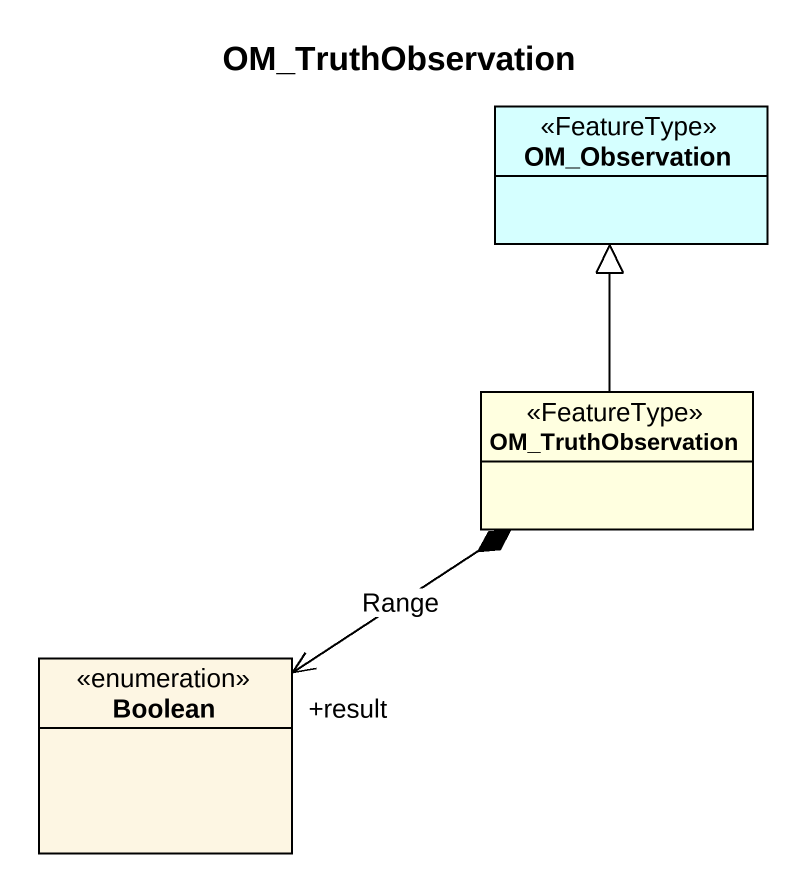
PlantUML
@startuml
title OM_TruthObservation
hide circle
hide empty members
class OM_Observation <<FeatureType>> #D5FFFF
class OM_TruthObservation <<FeatureType>> #FFFFE0
enum Boolean
OM_TruthObservation -up-|> OM_Observation
OM_TruthObservation *--> "+result" Boolean : Range
@enduml
